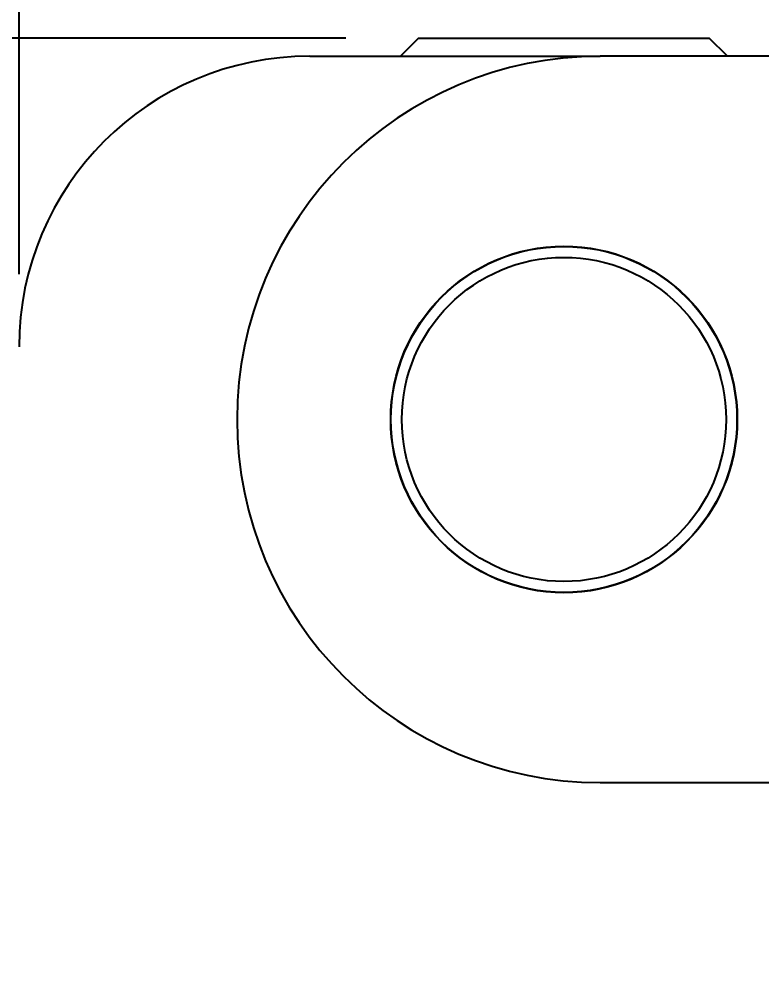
# Model space of a CAD drawing. Header units: millimetres. Extents: x 5 to 292, y 4 to 204.
# Drawn here: x 41.03 to 51.25, y 88.82 to 101.92 of the extents above; entities that cross this region are included whole.
import ezdxf

# ---------------------------------------------------------------- set-up
doc = ezdxf.new("R2010")
doc.units = ezdxf.units.MM
doc.layers.add('LAYER_1', color=179, linetype='Continuous')
doc.styles.add('SLDTEXTSTYLE0', font='TXT', dxfattribs={"width": 0.75})
doc.dimstyles.new('SLDDIMSTYLE0', dxfattribs={"dimtxt": 3.5, "dimasz": 3.556, "dimexe": 0, "dimexo": 0.0625, "dimgap": 0.875, "dimtad": 1, "dimrnd": 1e-09, "dimzin": 4, "dimdsep": 46, "dimtxsty": 'SLDTEXTSTYLE0', "dimblk1": 'CLOSED', "dimblk2": 'CLOSED', "dimsah": 1, "dimcen": 0.09, "dimadec": 0, "dimazin": 1, "dimtfac": 1, "dimtofl": 0, "dimtmove": 0, "dimatfit": 3, "dimldrblk": 'CLOSED', "dimfxl": 1, "dimfrac": 2, "dimtolj": 1, "dimtzin": 12, "dimarcsym": 0})
doc.dimstyles.new('SLDDIMSTYLE1', dxfattribs={"dimtxt": 3.5, "dimasz": 3.556, "dimexe": 0, "dimexo": 0.0625, "dimgap": 0.875, "dimtad": 1, "dimrnd": 1e-09, "dimzin": 12, "dimdsep": 46, "dimtxsty": 'SLDTEXTSTYLE0', "dimblk1": 'CLOSED', "dimblk2": 'CLOSED', "dimsah": 1, "dimcen": 0.09, "dimadec": 0, "dimazin": 3, "dimtfac": 1, "dimtmove": 0, "dimatfit": 0, "dimldrblk": 'CLOSED', "dimfxl": 1, "dimfrac": 2, "dimtolj": 1, "dimtzin": 12, "dimarcsym": 0})

# ---------------------------------------------------------------- blocks, each defined once
blk = doc.blocks.new('_CLOSED')
at = {"color": 0, "linetype": 'ByBlock', "lineweight": -2}
for p, q in [((-1, 0.166667), (0, 0)), ((-1, 0.166667), (-1, -0.166667)), ((0, 0), (-1, -0.166667)), ((0, 0), (-1, 0))]:
    blk.add_line(p, q, dxfattribs=at)
blk = doc.blocks.new('_D')
at = {"layer": 'LAYER_1'}
for p, q in [((41.025, 98.41), (41.025, 111.431)), ((127.425, 98.41), (127.425, 111.431)), ((41.025, 110.431), (127.425, 110.431))]:
    blk.add_line(p, q, dxfattribs=at)
at = {"layer": 'LAYER_1', "xscale": 3.556, "yscale": 3.556, "rotation": 180}
blk.add_blockref('_CLOSED', (41.025, 110.431, 1.494), dxfattribs=at)
at = {"layer": 'LAYER_1', "xscale": 3.556, "yscale": 3.556}
blk.add_blockref('_CLOSED', (127.425, 110.431, 1.494), dxfattribs=at)
at = {"layer": 'LAYER_1', "insert": (74.043, 114.943), "char_height": 3.5, "attachment_point": 1, "style": 'SLDTEXTSTYLE0'}
blk.add_mtext('86.40mm', dxfattribs=at)
blk = doc.blocks.new('_D_2')
at = {"layer": 'LAYER_1'}
for p, q in [((23.739, 101.66), (23.739, 108.01)), ((45.525, 101.66), (22.739, 101.66)), ((23.739, 101.66), (23.739, 83.81)), ((31.175, 83.81), (22.739, 83.81)), ((23.739, 83.81), (23.739, 77.46))]:
    blk.add_line(p, q, dxfattribs=at)
at = {"layer": 'LAYER_1', "xscale": 3.556, "yscale": 3.556}
for p, rotation in [((23.739, 101.66, 1.494), 270), ((23.739, 83.81, 1.494), 90)]:
    blk.add_blockref('_CLOSED', p, dxfattribs=dict(at, rotation=rotation))
at = {"layer": 'LAYER_1', "insert": (19.227, 82.302), "char_height": 3.5, "attachment_point": 1, "rotation": 90, "style": 'SLDTEXTSTYLE0'}
blk.add_mtext('17.85mm', dxfattribs=at)

msp = doc.modelspace()

# ---------------------------------------------------------------- linework, layer by layer
at = {"color": 7, "linetype": 'Continuous', "lineweight": 25}
for p, q in [((46.525, 101.66), (46.275, 101.41)), ((46.525, 101.66), (50.525, 101.66)), ((50.775, 101.41), (50.525, 101.66)), ((45.025, 101.41), (49.025, 101.41)), ((119.425, 101.41), (49.025, 101.41)), ((49.025, 91.41), (73.225, 91.41))]:
    msp.add_line(p, q, dxfattribs=at)
for radius in [2.385, 2.381, 2.231]:
    msp.add_circle((48.525, 96.41), radius, dxfattribs=at)
for centre, radius, end in [((45.025, 97.41), 4, 180), ((49.025, 96.41), 5, 270)]:
    msp.add_arc(centre, radius, 90, end, dxfattribs=at)

# ---------------------------------------------------------------- dimensions: what is measured, and where the dimension line sits
at = {"layer": 'LAYER_1'}
dim = msp.add_linear_dim(base=(127.425, 110.431), p1=(41.025, 97.41), p2=(127.425, 97.41), dimstyle='SLDDIMSTYLE0', dxfattribs=at)
dim.commit()
dim.dimension.update_dxf_attribs({"geometry": '_D', "text_midpoint": (84.236, 110.431), "dimtype": 160})
dim = msp.add_linear_dim(base=(23.739, 83.81), p1=(46.525, 101.66), p2=(32.175, 83.81), angle=90, dimstyle='SLDDIMSTYLE1', dxfattribs=at)
dim.commit()
dim.dimension.update_dxf_attribs({"geometry": '_D_2', "text_midpoint": (23.739, 92.496), "dimtype": 160})

doc.saveas('drawing.dxf')
